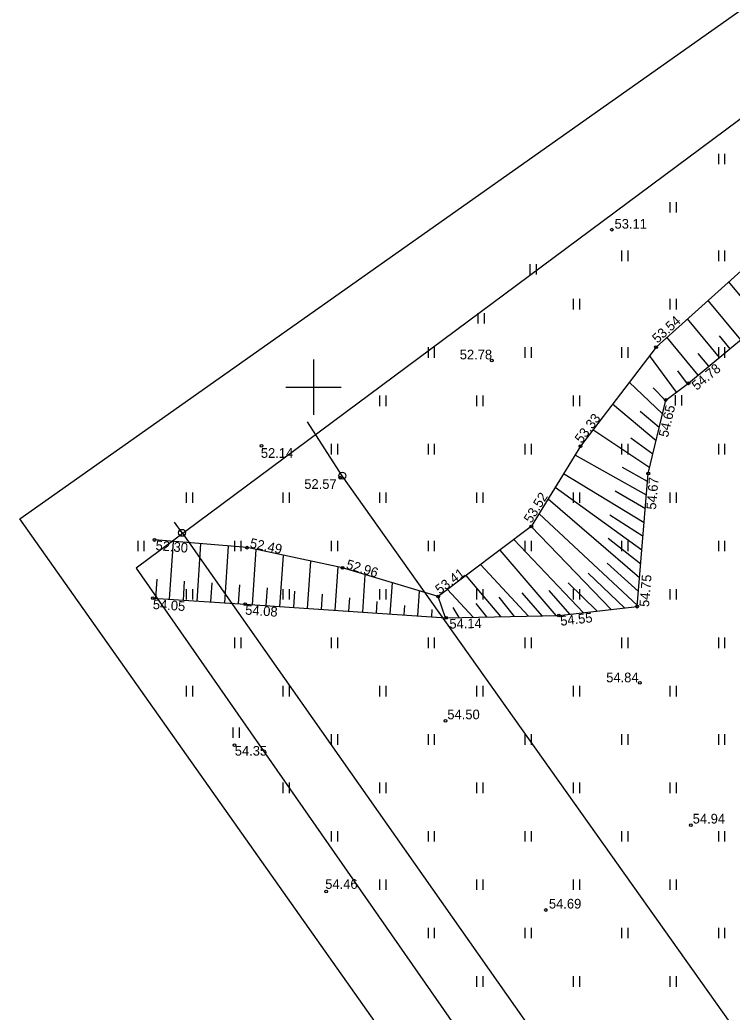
# Model space of a CAD drawing. Extents: x 634393 to 634838, y 6467669 to 6468027.
# Drawn here: x 634478.8 to 634530.3, y 6467804.8 to 6467876.6 of the extents above; entities that cross this region are included whole.
import ezdxf

# ---------------------------------------------------------------- set-up
doc = ezdxf.new("R2010")
doc.units = 0
for name, color, linetype in [('HALJASTUS', 7, 'Continuous'), ('KORGUS-EH2000', 7, 'Continuous'), ('KPOHULIIN', 7, 'Continuous'), ('MOOTPIIR', 7, 'Continuous'), ('POST', 7, 'Continuous'), ('RELJEEF', 7, 'Continuous'), ('VORK', 7, 'Continuous'), ('VORMISTUS', 7, 'Continuous')]:
    doc.layers.add(name, color=color, linetype=linetype)

msp = doc.modelspace()

# ---------------------------------------------------------------- linework, layer by layer
at = {"layer": 'HALJASTUS'}
for p, q in [((634529.273, 6467866.881), (634529.273, 6467866.119)), ((634529.728, 6467866.881), (634529.728, 6467866.119)), ((634525.773, 6467863.381), (634525.773, 6467862.619)), ((634526.228, 6467863.381), (634526.228, 6467862.619)), ((634522.273, 6467859.881), (634522.273, 6467859.119)), ((634522.728, 6467859.881), (634522.728, 6467859.119)), ((634529.273, 6467859.881), (634529.273, 6467859.119)), ((634529.728, 6467859.881), (634529.728, 6467859.119)), ((634515.635, 6467858.895), (634515.635, 6467858.134)), ((634516.09, 6467858.895), (634516.09, 6467858.134)), ((634518.773, 6467856.381), (634518.773, 6467855.619)), ((634519.228, 6467856.381), (634519.228, 6467855.619)), ((634525.773, 6467856.381), (634525.773, 6467855.619)), ((634526.228, 6467856.381), (634526.228, 6467855.619)), ((634511.873, 6467855.355), (634511.873, 6467854.594)), ((634512.328, 6467855.355), (634512.328, 6467854.594)), ((634508.273, 6467852.881), (634508.273, 6467852.119)), ((634508.728, 6467852.881), (634508.728, 6467852.119)), ((634515.273, 6467852.881), (634515.273, 6467852.119)), ((634515.728, 6467852.881), (634515.728, 6467852.119)), ((634522.273, 6467852.881), (634522.273, 6467852.119)), ((634522.728, 6467852.881), (634522.728, 6467852.119)), ((634529.273, 6467852.881), (634529.273, 6467852.119)), ((634529.728, 6467852.881), (634529.728, 6467852.119)), ((634504.773, 6467849.381), (634504.773, 6467848.619)), ((634505.228, 6467849.381), (634505.228, 6467848.619)), ((634511.773, 6467849.381), (634511.773, 6467848.619)), ((634512.228, 6467849.381), (634512.228, 6467848.619)), ((634518.773, 6467849.381), (634518.773, 6467848.619)), ((634519.228, 6467849.381), (634519.228, 6467848.619)), ((634526.155, 6467849.421), (634526.155, 6467848.66)), ((634526.61, 6467849.421), (634526.61, 6467848.66)), ((634501.273, 6467845.881), (634501.273, 6467845.119)), ((634501.728, 6467845.881), (634501.728, 6467845.119)), ((634508.273, 6467845.881), (634508.273, 6467845.119)), ((634508.728, 6467845.881), (634508.728, 6467845.119)), ((634515.273, 6467845.881), (634515.273, 6467845.119)), ((634515.728, 6467845.881), (634515.728, 6467845.119)), ((634522.273, 6467845.881), (634522.273, 6467845.119)), ((634522.728, 6467845.881), (634522.728, 6467845.119)), ((634529.273, 6467845.881), (634529.273, 6467845.119)), ((634529.728, 6467845.881), (634529.728, 6467845.119)), ((634490.773, 6467842.381), (634490.773, 6467841.619)), ((634491.228, 6467842.381), (634491.228, 6467841.619)), ((634497.773, 6467842.381), (634497.773, 6467841.619)), ((634498.228, 6467842.381), (634498.228, 6467841.619)), ((634504.773, 6467842.381), (634504.773, 6467841.619)), ((634505.228, 6467842.381), (634505.228, 6467841.619)), ((634511.773, 6467842.381), (634511.773, 6467841.619)), ((634512.228, 6467842.381), (634512.228, 6467841.619)), ((634518.773, 6467842.381), (634518.773, 6467841.619)), ((634519.228, 6467842.381), (634519.228, 6467841.619)), ((634525.773, 6467842.381), (634525.773, 6467841.619)), ((634526.228, 6467842.381), (634526.228, 6467841.619)), ((634487.273, 6467838.881), (634487.273, 6467838.119)), ((634487.728, 6467838.881), (634487.728, 6467838.119)), ((634494.273, 6467838.881), (634494.273, 6467838.119)), ((634494.728, 6467838.881), (634494.728, 6467838.119)), ((634501.273, 6467838.881), (634501.273, 6467838.119)), ((634501.728, 6467838.881), (634501.728, 6467838.119)), ((634508.273, 6467838.881), (634508.273, 6467838.119)), ((634508.728, 6467838.881), (634508.728, 6467838.119)), ((634515.273, 6467838.881), (634515.273, 6467838.119)), ((634515.728, 6467838.881), (634515.728, 6467838.119)), ((634522.273, 6467838.881), (634522.273, 6467838.119)), ((634522.728, 6467838.881), (634522.728, 6467838.119)), ((634529.273, 6467838.881), (634529.273, 6467838.119)), ((634529.728, 6467838.881), (634529.728, 6467838.119)), ((634490.773, 6467835.381), (634490.773, 6467834.619)), ((634491.228, 6467835.381), (634491.228, 6467834.619)), ((634497.773, 6467835.381), (634497.773, 6467834.619)), ((634498.228, 6467835.381), (634498.228, 6467834.619)), ((634504.773, 6467835.381), (634504.773, 6467834.619)), ((634505.228, 6467835.381), (634505.228, 6467834.619)), ((634511.773, 6467835.381), (634511.773, 6467834.619)), ((634512.228, 6467835.381), (634512.228, 6467834.619)), ((634518.773, 6467835.381), (634518.773, 6467834.619)), ((634519.228, 6467835.381), (634519.228, 6467834.619)), ((634525.773, 6467835.381), (634525.773, 6467834.619)), ((634526.228, 6467835.381), (634526.228, 6467834.619)), ((634494.273, 6467831.881), (634494.273, 6467831.119)), ((634494.728, 6467831.881), (634494.728, 6467831.119)), ((634501.273, 6467831.881), (634501.273, 6467831.119)), ((634501.728, 6467831.881), (634501.728, 6467831.119)), ((634508.273, 6467831.881), (634508.273, 6467831.119)), ((634508.728, 6467831.881), (634508.728, 6467831.119)), ((634515.273, 6467831.881), (634515.273, 6467831.119)), ((634515.728, 6467831.881), (634515.728, 6467831.119)), ((634522.273, 6467831.881), (634522.273, 6467831.119)), ((634522.728, 6467831.881), (634522.728, 6467831.119)), ((634529.273, 6467831.881), (634529.273, 6467831.119)), ((634529.728, 6467831.881), (634529.728, 6467831.119)), ((634490.773, 6467828.381), (634490.773, 6467827.619)), ((634491.228, 6467828.381), (634491.228, 6467827.619)), ((634497.773, 6467828.381), (634497.773, 6467827.619)), ((634498.228, 6467828.381), (634498.228, 6467827.619)), ((634504.773, 6467828.381), (634504.773, 6467827.619)), ((634505.228, 6467828.381), (634505.228, 6467827.619)), ((634511.773, 6467828.381), (634511.773, 6467827.619)), ((634512.228, 6467828.381), (634512.228, 6467827.619)), ((634518.773, 6467828.381), (634518.773, 6467827.619)), ((634519.228, 6467828.381), (634519.228, 6467827.619)), ((634525.773, 6467828.381), (634525.773, 6467827.619)), ((634526.228, 6467828.381), (634526.228, 6467827.619)), ((634494.163, 6467825.373), (634494.163, 6467824.612)), ((634494.618, 6467825.373), (634494.618, 6467824.612)), ((634501.273, 6467824.881), (634501.273, 6467824.119)), ((634501.728, 6467824.881), (634501.728, 6467824.119)), ((634508.273, 6467824.881), (634508.273, 6467824.119)), ((634508.728, 6467824.881), (634508.728, 6467824.119)), ((634515.273, 6467824.881), (634515.273, 6467824.119)), ((634515.728, 6467824.881), (634515.728, 6467824.119)), ((634522.273, 6467824.881), (634522.273, 6467824.119)), ((634522.728, 6467824.881), (634522.728, 6467824.119)), ((634529.273, 6467824.881), (634529.273, 6467824.119)), ((634529.728, 6467824.881), (634529.728, 6467824.119)), ((634497.773, 6467821.381), (634497.773, 6467820.619)), ((634498.228, 6467821.381), (634498.228, 6467820.619)), ((634504.773, 6467821.381), (634504.773, 6467820.619)), ((634505.228, 6467821.381), (634505.228, 6467820.619)), ((634511.773, 6467821.381), (634511.773, 6467820.619)), ((634512.228, 6467821.381), (634512.228, 6467820.619)), ((634518.773, 6467821.381), (634518.773, 6467820.619)), ((634519.228, 6467821.381), (634519.228, 6467820.619)), ((634525.773, 6467821.381), (634525.773, 6467820.619)), ((634526.228, 6467821.381), (634526.228, 6467820.619)), ((634501.273, 6467817.881), (634501.273, 6467817.119)), ((634501.728, 6467817.881), (634501.728, 6467817.119)), ((634508.273, 6467817.881), (634508.273, 6467817.119)), ((634508.728, 6467817.881), (634508.728, 6467817.119)), ((634515.273, 6467817.881), (634515.273, 6467817.119)), ((634515.728, 6467817.881), (634515.728, 6467817.119)), ((634522.273, 6467817.881), (634522.273, 6467817.119)), ((634522.728, 6467817.881), (634522.728, 6467817.119)), ((634529.273, 6467817.881), (634529.273, 6467817.119)), ((634529.728, 6467817.881), (634529.728, 6467817.119)), ((634504.773, 6467814.381), (634504.773, 6467813.619)), ((634505.228, 6467814.381), (634505.228, 6467813.619)), ((634511.773, 6467814.381), (634511.773, 6467813.619)), ((634512.228, 6467814.381), (634512.228, 6467813.619)), ((634518.773, 6467814.381), (634518.773, 6467813.619)), ((634519.228, 6467814.381), (634519.228, 6467813.619)), ((634525.773, 6467814.381), (634525.773, 6467813.619)), ((634526.228, 6467814.381), (634526.228, 6467813.619)), ((634508.273, 6467810.881), (634508.273, 6467810.119)), ((634508.728, 6467810.881), (634508.728, 6467810.119)), ((634515.273, 6467810.881), (634515.273, 6467810.119)), ((634515.728, 6467810.881), (634515.728, 6467810.119)), ((634522.273, 6467810.881), (634522.273, 6467810.119)), ((634522.728, 6467810.881), (634522.728, 6467810.119)), ((634529.273, 6467810.881), (634529.273, 6467810.119)), ((634529.728, 6467810.881), (634529.728, 6467810.119)), ((634511.773, 6467807.381), (634511.773, 6467806.619)), ((634512.228, 6467807.381), (634512.228, 6467806.619)), ((634518.773, 6467807.381), (634518.773, 6467806.619)), ((634519.228, 6467807.381), (634519.228, 6467806.619)), ((634525.773, 6467807.381), (634525.773, 6467806.619)), ((634526.228, 6467807.381), (634526.228, 6467806.619))]:
    msp.add_line(p, q, dxfattribs=at)
at = {"layer": 'KORGUS-EH2000'}
for centre in [(634521.562, 6467861.385), (634524.765, 6467852.894), (634512.88, 6467851.915), (634527.103, 6467850.271), (634525.461, 6467849.062), (634496.229, 6467845.749), (634519.307, 6467845.723), (634501.917, 6467843.444), (634524.205, 6467843.741), (634515.744, 6467839.906), (634488.494, 6467838.938), (634495.181, 6467838.38), (634502.085, 6467836.914), (634488.362, 6467834.724), (634509.002, 6467834.841), (634495.051, 6467834.288), (634523.407, 6467834.115), (634509.583, 6467833.312), (634517.742, 6467833.476), (634523.584, 6467828.595), (634509.538, 6467825.859), (634494.273, 6467824.083), (634527.275, 6467818.298), (634500.902, 6467813.509), (634516.795, 6467812.166)]:
    msp.add_circle(centre, 0.1, dxfattribs=at)
at = {"layer": 'KPOHULIIN'}
for q in [(634489.947, 6467840.228), (634549.707, 6467755.216)]:
    msp.add_line((634490.479, 6467839.454), q, dxfattribs=at)
msp.add_lwpolyline([(634559.615, 6467762.436), (634545.88, 6467781.844), (634502.072, 6467843.584), (634499.549, 6467847.48)], dxfattribs=at)
at = {"layer": 'MOOTPIIR'}
msp.add_lwpolyline([(634487.166, 6467836.901), (634545.93, 6467752.463), (634681.971, 6467851.602), (634682.976, 6467894.637), (634674.026, 6467902.484), (634688.991, 6467927.644), (634680.215, 6467933.59), (634664.441, 6467924.075), (634570.619, 6467898.967)], close=True, dxfattribs=at)
at = {"layer": 'POST'}
for centre, radius in [((634502.072, 6467843.584), 0.25), ((634490.479, 6467839.454), 0.25), ((634490.479, 6467839.454), 0.0234)]:
    msp.add_circle(centre, radius, dxfattribs=at)
at = {"layer": 'RELJEEF'}
for p, q in [((634532.436, 6467854.689), (634530.021, 6467857.605)), ((634530.896, 6467853.413), (634528.53, 6467856.269)), ((634529.356, 6467852.137), (634527.04, 6467854.933)), ((634527.816, 6467850.861), (634525.549, 6467853.597)), ((634530.126, 6467852.775), (634529.346, 6467853.717)), ((634526.238, 6467849.634), (634524.293, 6467852.274)), ((634528.586, 6467851.499), (634527.822, 6467852.421)), ((634527.043, 6467850.227), (634526.347, 6467851.172)), ((634525.223, 6467848.054), (634522.825, 6467850.345)), ((634525.453, 6467849.027), (634524.564, 6467849.953)), ((634524.764, 6467846.108), (634521.614, 6467848.754)), ((634524.993, 6467847.081), (634523.609, 6467848.223)), ((634524.304, 6467844.161), (634520.2, 6467846.896)), ((634524.534, 6467845.134), (634522.935, 6467846.292)), ((634524.075, 6467842.178), (634518.908, 6467845.072)), ((634524.158, 6467843.175), (634522.342, 6467844.18)), ((634523.91, 6467840.185), (634518.076, 6467843.713)), ((634523.745, 6467838.192), (634517.471, 6467842.726)), ((634523.58, 6467836.199), (634516.96, 6467841.892)), ((634523.993, 6467841.181), (634521.809, 6467842.471)), ((634523.414, 6467834.205), (634516.301, 6467840.816)), ((634523.828, 6467839.188), (634521.427, 6467840.741)), ((634521.51, 6467833.901), (634515.744, 6467839.906)), ((634523.662, 6467837.195), (634521.306, 6467839.051)), ((634489.58, 6467834.645), (634489.852, 6467838.825)), ((634491.575, 6467834.515), (634491.845, 6467838.658)), ((634493.571, 6467834.384), (634493.839, 6467838.492)), ((634519.522, 6467833.677), (634514.484, 6467838.959)), ((634495.567, 6467834.253), (634495.835, 6467838.241)), ((634497.562, 6467834.119), (634497.811, 6467837.822)), ((634517.534, 6467833.472), (634513.485, 6467838.209)), ((634499.558, 6467833.985), (634499.787, 6467837.402)), ((634501.553, 6467833.851), (634501.764, 6467836.982)), ((634515.534, 6467833.432), (634512.078, 6467837.152)), ((634523.497, 6467835.202), (634521.225, 6467837.261)), ((634503.549, 6467833.717), (634503.73, 6467836.421)), ((634513.534, 6467833.391), (634511.026, 6467836.362)), ((634522.503, 6467834.013), (634519.858, 6467836.537)), ((634488.582, 6467834.71), (634488.673, 6467836.109)), ((634490.578, 6467834.58), (634490.668, 6467835.967)), ((634492.573, 6467834.45), (634492.663, 6467835.825)), ((634494.569, 6467834.319), (634494.658, 6467835.683)), ((634496.565, 6467834.186), (634496.651, 6467835.468)), ((634505.544, 6467833.583), (634505.695, 6467835.832)), ((634520.516, 6467833.789), (634518.409, 6467835.833)), ((634498.56, 6467834.052), (634498.64, 6467835.239)), ((634500.556, 6467833.918), (634500.629, 6467835.01)), ((634502.551, 6467833.784), (634502.617, 6467834.761)), ((634507.54, 6467833.449), (634507.66, 6467835.243)), ((634509.535, 6467833.315), (634509.002, 6467834.841)), ((634511.535, 6467833.351), (634509.672, 6467835.345)), ((634514.534, 6467833.412), (634513.421, 6467834.787)), ((634516.534, 6467833.452), (634515.091, 6467835.109)), ((634518.529, 6467833.565), (634517.042, 6467835.27)), ((634504.547, 6467833.65), (634504.602, 6467834.476)), ((634506.542, 6467833.516), (634506.587, 6467834.19)), ((634510.535, 6467833.331), (634510.102, 6467834.053)), ((634512.535, 6467833.371), (634511.762, 6467834.345)), ((634508.538, 6467833.382), (634508.573, 6467833.904))]:
    msp.add_line(p, q, dxfattribs=at)
for points in [[(634537.014, 6467859.469), (634532.807, 6467860.102), (634524.765, 6467852.894), (634519.307, 6467845.723), (634515.744, 6467839.906), (634509.002, 6467834.841), (634502.085, 6467836.914), (634495.181, 6467838.38), (634488.494, 6467838.938)], [(634488.362, 6467834.724), (634495.051, 6467834.288), (634509.583, 6467833.312), (634517.742, 6467833.476), (634523.407, 6467834.115), (634524.205, 6467843.741), (634525.461, 6467849.062), (634527.103, 6467850.271), (634534.088, 6467856.057), (634535.923, 6467855.784)]]:
    msp.add_lwpolyline(points, dxfattribs=at)
at = {"layer": 'VORK'}
for p, q in [((634500, 6467852), (634500, 6467848)), ((634498, 6467850), (634502, 6467850))]:
    msp.add_line(p, q, dxfattribs=at)
at = {"layer": 'VORMISTUS'}
msp.add_lwpolyline([(634558.626, 6467727.331), (634478.75, 6467840.477), (634664.953, 6467971.927), (634744.829, 6467858.781)], close=True, dxfattribs=at)

# ---------------------------------------------------------------- texts
at = {"layer": 'KORGUS-EH2000'}
for s, p in [('53.11', (634521.763, 6467861.46)), ('52.78', (634510.567, 6467852.001)), ('52.14', (634496.179, 6467844.879)), ('52.57', (634499.322, 6467842.634)), ('54.84', (634521.16, 6467828.64)), ('54.50', (634509.669, 6467825.965)), ('54.35', (634494.293, 6467823.334)), ('54.94', (634527.416, 6467818.424)), ('54.46', (634500.837, 6467813.695)), ('54.69', (634517.016, 6467812.272))]:
    msp.add_text(s, height=0.7, dxfattribs=at).set_placement(p)
for s, rotation, p in [('53.54', 41.8697, (634524.866, 6467853.13)), ('54.78', 39.63653, (634527.706, 6467849.723)), ('54.65', 76.71867, (634525.622, 6467846.321)), ('53.33', 52.72447, (634519.377, 6467845.879)), ('54.67', 85.26099, (634524.758, 6467841.111)), ('53.52', 58.5119, (634515.744, 6467840.102)), ('52.49', 348.01184, (634495.342, 6467838.395)), ('52.30', 355.22998, (634488.544, 6467838.209)), ('52.96', 343.31672, (634502.296, 6467836.879)), ('53.41', 36.9161, (634509.123, 6467834.977)), ('54.75', 85.26099, (634524.252, 6467834.07)), ('54.05', 356.27064, (634488.352, 6467833.945)), ('54.08', 356.15766, (634495.031, 6467833.539)), ('54.14', 1.15152, (634509.824, 6467832.523)), ('54.55', 6.43564, (634517.873, 6467832.727))]:
    msp.add_text(s, height=0.7, rotation=rotation, dxfattribs=at).set_placement(p)

doc.saveas('drawing.dxf')
